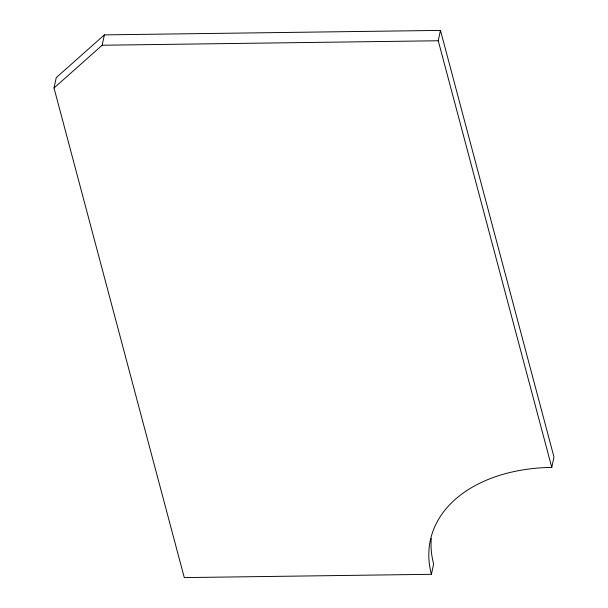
<?xml version="1.0" encoding="UTF-8"?>
<svg xmlns="http://www.w3.org/2000/svg" width="608" height="608" viewBox="0 0 608 608"><rect width="100%" height="100%" fill="white"/><g stroke="black" fill="none" stroke-linecap="round" stroke-linejoin="round"><path stroke-width="0.91" d="M54.013 88L56.232 77.642L104.371 34.884L440.466 30.4L553.987 457.056L551.768 467.415A152.737 102.212 12.1 0 0 431.414 574.302L184.285 577.6L54.013 88L102.159 45.243L104.371 34.884M551.768 467.415L438.246 40.759L440.466 30.4M431.414 574.302L433.626 563.943A152.737 102.212 12.1 0 1 431.277 538.551M102.159 45.243L438.246 40.759"/></g></svg>
